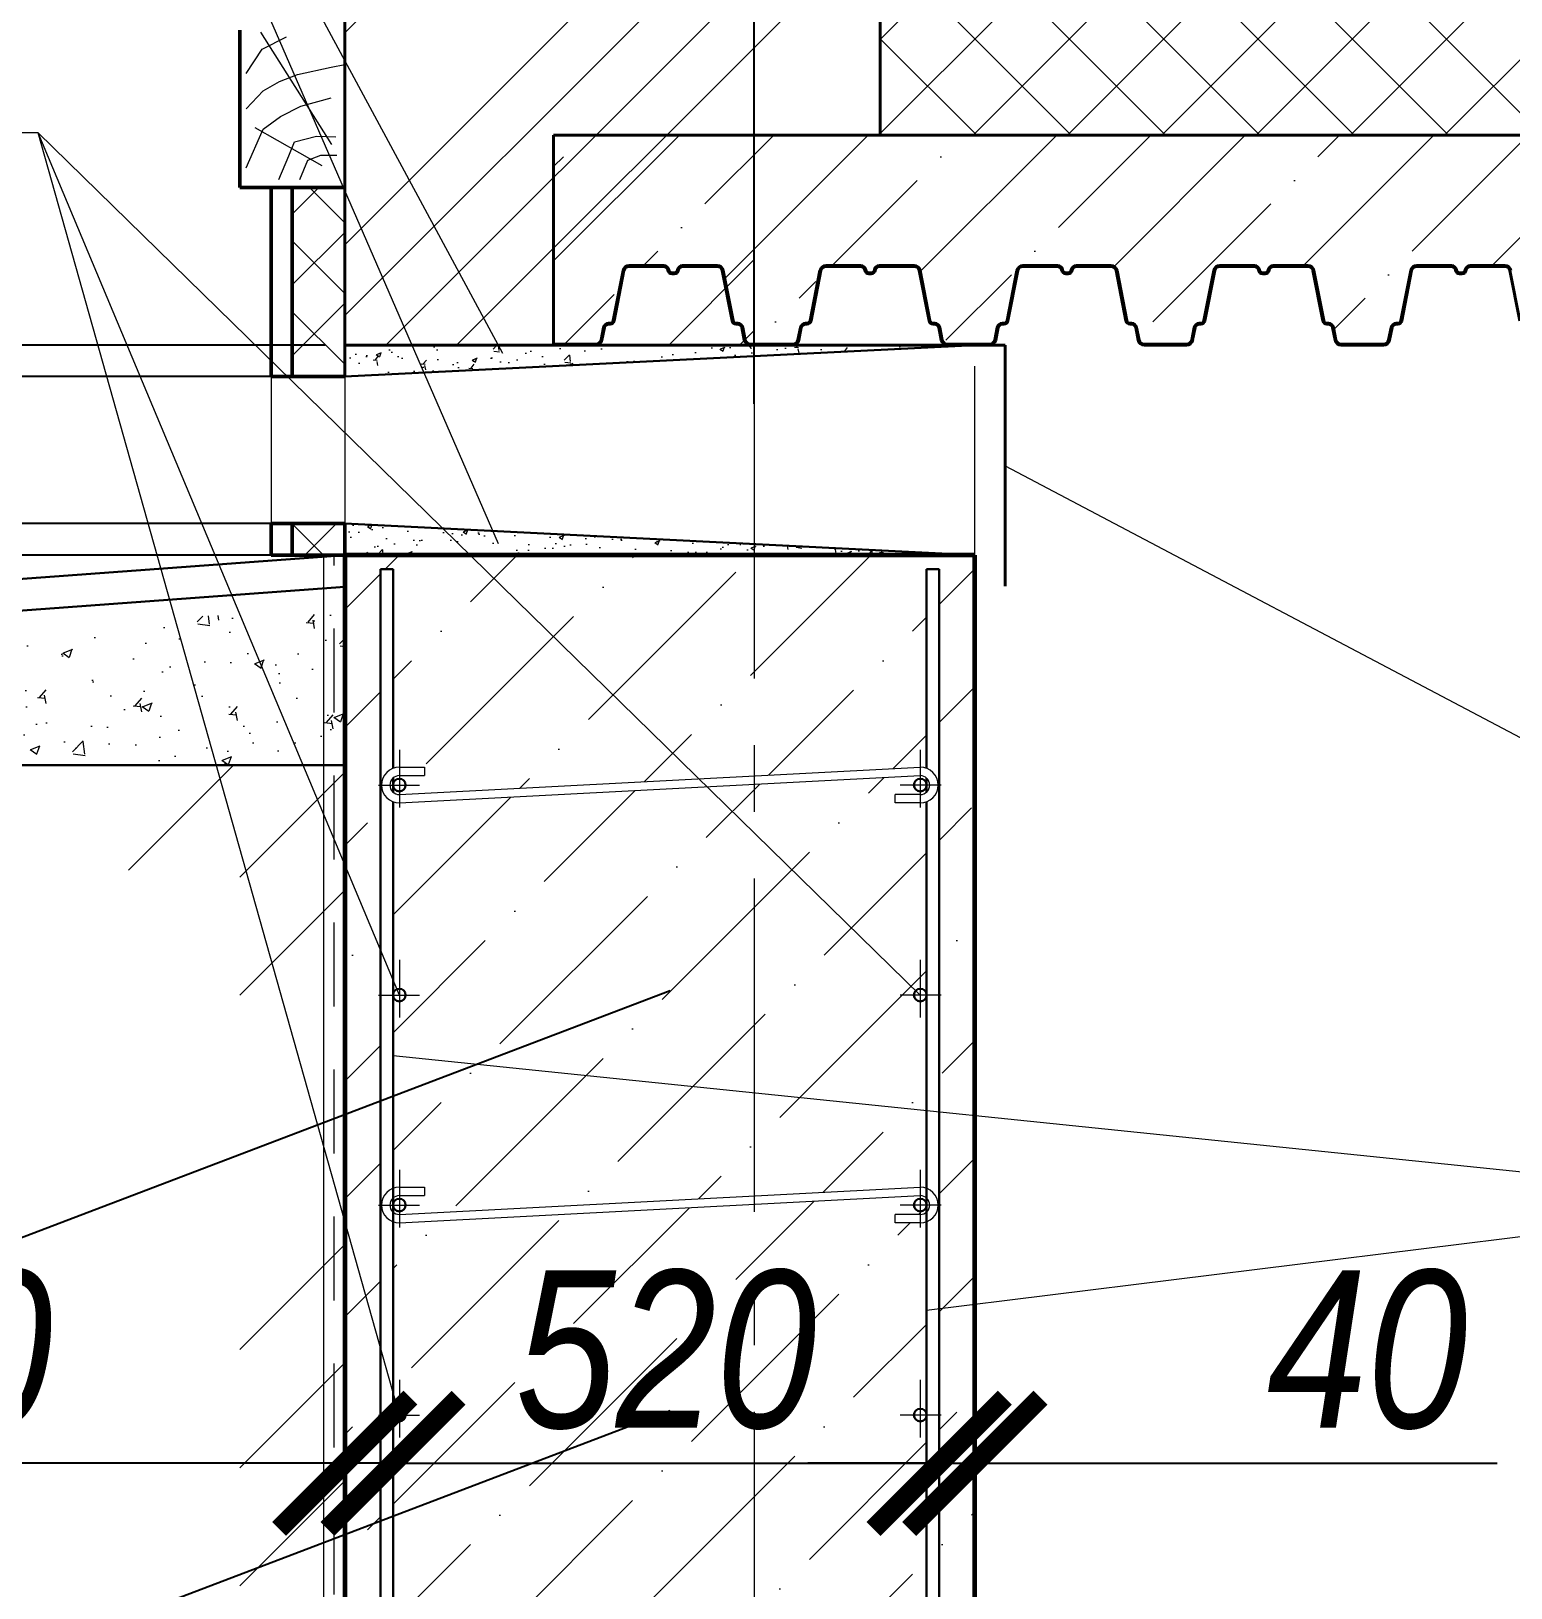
# Model space of a CAD drawing. Header units: millimetres. Extents: x 1582001 to 3303937, y 226471 to 491235.
# Drawn here: x 1855877 to 1858695, y 343203 to 346168 of the extents above; entities that cross this region are included whole.
import ezdxf

# ---------------------------------------------------------------- set-up
doc = ezdxf.new("R2010")
doc.units = ezdxf.units.MM
for name, pattern in [('CENTER', [50.8, 31.75, -6.35, 6.35, -6.35]), ('CONTI', [0]), ('DASHDOT', [25.4, 12.7, -6.35, 0, -6.35])]:
    doc.linetypes.add(name, pattern=pattern)
doc.layers.get('Defpoints').update_dxf_attribs({"color": 255, "lineweight": 30})
for name, color, linetype, lineweight in [('A-Wall-G', 22, 'Continuous', 50), ('армирование', 20, 'Continuous', 30), ('Монолит', 234, 'Continuous', 60), ('Осевые', 214, 'DASHDOT', 13), ('Оси', 251, 'CENTER', 9), ('перекрытия', 7, 'Continuous', 40), ('Размеры', 7, 'Continuous', 18), ('средние', 92, 'Continuous', 30), ('Стены несущие', 7, 'Continuous', 40), ('Штриховка', 252, 'Continuous', 15)]:
    doc.layers.add(name, color=color, linetype=linetype, lineweight=lineweight)
doc.styles.get("Standard").update_dxf_attribs({"font": 'ARIALNI.TTF', "height": 300})
doc.dimstyles.new('х2', dxfattribs={"dimscale": 100, "dimtxt": 2.5, "dimasz": 2.5, "dimexe": 1.25, "dimexo": 0.625, "dimtad": 1, "dimdec": 0, "dimlfac": 0.5, "dimtxsty": 'Standard', "dimblk": 'ARCHTICK', "dimcen": 2.5, "dimadec": 0, "dimazin": 0, "dimtfac": 1, "dimtdec": 0, "dimtmove": 0, "dimatfit": 3, "dimfxl": 0, "dimarcsym": 0})

# ---------------------------------------------------------------- blocks, each defined once
blk = doc.blocks.new('_ArchTick')
at = {"color": 0, "linetype": 'ByBlock', "const_width": 0.15}
blk.add_lwpolyline([(-0.5, -0.5), (0.5, 0.5)], dxfattribs=at)
blk = doc.blocks.new('*D1326')
at = {"layer": 'Defpoints', "color": 0, "lineweight": -3, "ltscale": 100, "transparency": 16777216}
for p in [(1856474.1, 345570.1), (1852833.3, 344870.1), (1853300.9, 344870.1)]:
    blk.add_point(p, dxfattribs=at)
at = {"layer": 'Размеры', "color": 0, "lineweight": -2, "ltscale": 100, "transparency": 16777216}
for p, q in [((1856411.6, 345570.1), (1852708.3, 345570.1)), ((1852833.3, 345570.1), (1852833.3, 344870.1)), ((1853238.4, 344870.1), (1852708.3, 344870.1))]:
    blk.add_line(p, q, dxfattribs=at)
at = {"layer": 'Размеры', "color": 0, "lineweight": -2, "ltscale": 100, "transparency": 16777216, "xscale": 250, "yscale": 250, "zscale": 250}
for p, rotation in [((1852833.3, 345570.1), 90), ((1852833.3, 344870.1), 270)]:
    blk.add_blockref('_ArchTick', p, dxfattribs=dict(at, rotation=rotation))
at = {"layer": 'Размеры', "color": 0, "ltscale": 100, "transparency": 16777216, "insert": (1852521.5, 345230.1), "char_height": 300, "attachment_point": 5, "rotation": 90}
blk.add_mtext('350', dxfattribs=at)
blk = doc.blocks.new('*D1329')
at = {"layer": 'Defpoints', "color": 0, "lineweight": -3, "ltscale": 100, "transparency": 16777216}
for p in [(1853962.6, 345170.1), (1856529, 345170.1), (1855574.1, 342070.1)]:
    blk.add_point(p, dxfattribs=at)
at = {"layer": 'Размеры', "color": 0, "lineweight": -2, "ltscale": 100, "transparency": 16777216}
for p, q in [((1856466.5, 345170.1), (1853837.6, 345170.1)), ((1853962.6, 342070.1), (1853962.6, 345170.1)), ((1855511.6, 342070.1), (1853837.6, 342070.1))]:
    blk.add_line(p, q, dxfattribs=at)
at = {"layer": 'Размеры', "color": 0, "lineweight": -2, "ltscale": 100, "transparency": 16777216, "xscale": 250, "yscale": 250, "zscale": 250}
for p, rotation in [((1853962.6, 345170.1), 90), ((1853962.6, 342070.1), 270)]:
    blk.add_blockref('_ArchTick', p, dxfattribs=dict(at, rotation=rotation))
at = {"layer": 'Размеры', "color": 0, "ltscale": 100, "transparency": 16777216, "insert": (1853747, 343620.1), "char_height": 300, "attachment_point": 5, "rotation": 90}
blk.add_mtext('1550', dxfattribs=at)
blk = doc.blocks.new('*D1579')
at = {"layer": 'Defpoints', "color": 0, "lineweight": -3, "ltscale": 100, "transparency": 16777216}
for p in [(1856566.1, 343610.7), (1857606.1, 343610.7), (1857606.1, 343440.2)]:
    blk.add_point(p, dxfattribs=at)
at = {"layer": 'Размеры', "color": 0, "lineweight": -2, "ltscale": 100, "transparency": 16777216}
for p, q in [((1856566.1, 343548.2), (1856566.1, 343315.2)), ((1857606.1, 343548.2), (1857606.1, 343315.2)), ((1856566.1, 343440.2), (1857606.1, 343440.2))]:
    blk.add_line(p, q, dxfattribs=at)
at = {"layer": 'Размеры', "color": 0, "lineweight": -2, "ltscale": 100, "transparency": 16777216, "xscale": 250, "yscale": 250, "zscale": 250, "rotation": 180}
blk.add_blockref('_ArchTick', (1856566.1, 343440.2), dxfattribs=at)
at = {"layer": 'Размеры', "color": 0, "lineweight": -2, "ltscale": 100, "transparency": 16777216, "xscale": 250, "yscale": 250, "zscale": 250}
blk.add_blockref('_ArchTick', (1857606.1, 343440.2), dxfattribs=at)
at = {"layer": 'Размеры', "color": 0, "ltscale": 100, "transparency": 16777216, "insert": (1857086.1, 343655.9), "char_height": 300, "attachment_point": 5}
blk.add_mtext('520', dxfattribs=at)
blk = doc.blocks.new('*D1580')
at = {"layer": 'Defpoints', "color": 0, "lineweight": -3, "ltscale": 100, "transparency": 16777216}
for p in [(1857674, 343651.5), (1857606.1, 343479.8), (1857674, 343440.2)]:
    blk.add_point(p, dxfattribs=at)
at = {"layer": 'Размеры', "color": 0, "lineweight": -2, "ltscale": 100, "transparency": 16777216}
for p, q in [((1857674, 343589), (1857674, 343315.2)), ((1857606.1, 343440.2), (1857356.1, 343440.2)), ((1857606.1, 343440.2), (1857674, 343440.2)), ((1857606.1, 343417.3), (1857606.1, 343315.2)), ((1857674, 343440.2), (1858668.7, 343440.2))]:
    blk.add_line(p, q, dxfattribs=at)
at = {"layer": 'Размеры', "color": 0, "lineweight": -2, "ltscale": 100, "transparency": 16777216, "xscale": 250, "yscale": 250, "zscale": 250}
blk.add_blockref('_ArchTick', (1857606.1, 343440.2), dxfattribs=at)
at = {"layer": 'Размеры', "color": 0, "lineweight": -2, "ltscale": 100, "transparency": 16777216, "xscale": 250, "yscale": 250, "zscale": 250, "rotation": 180}
blk.add_blockref('_ArchTick', (1857674, 343440.2), dxfattribs=at)
at = {"layer": 'Размеры', "color": 0, "ltscale": 100, "transparency": 16777216, "insert": (1858421.4, 343655.9), "char_height": 300, "attachment_point": 5}
blk.add_mtext('40', dxfattribs=at)
blk = doc.blocks.new('*D1581')
at = {"layer": 'Defpoints', "color": 0, "lineweight": -3, "ltscale": 100, "transparency": 16777216}
for p in [(1856474.1, 343571), (1856566.1, 343571), (1856474.1, 343440.2)]:
    blk.add_point(p, dxfattribs=at)
at = {"layer": 'Размеры', "color": 0, "lineweight": -2, "ltscale": 100, "transparency": 16777216}
for p, q in [((1856474.1, 343508.5), (1856474.1, 343315.2)), ((1856566.1, 343508.5), (1856566.1, 343315.2)), ((1856474.1, 343440.2), (1855479.3, 343440.2)), ((1856566.1, 343440.2), (1856474.1, 343440.2)), ((1856566.1, 343440.2), (1856816.1, 343440.2))]:
    blk.add_line(p, q, dxfattribs=at)
at = {"layer": 'Размеры', "color": 0, "lineweight": -2, "ltscale": 100, "transparency": 16777216, "xscale": 250, "yscale": 250, "zscale": 250}
blk.add_blockref('_ArchTick', (1856474.1, 343440.2), dxfattribs=at)
at = {"layer": 'Размеры', "color": 0, "lineweight": -2, "ltscale": 100, "transparency": 16777216, "xscale": 250, "yscale": 250, "zscale": 250, "rotation": 180}
blk.add_blockref('_ArchTick', (1856566.1, 343440.2), dxfattribs=at)
at = {"layer": 'Размеры', "color": 0, "ltscale": 100, "transparency": 16777216, "insert": (1855726.7, 343655.9), "char_height": 300, "attachment_point": 5}
blk.add_mtext('40', dxfattribs=at)
blk = doc.blocks.new('*D1582')
at = {"layer": 'Defpoints', "color": 0, "lineweight": -3, "ltscale": 100, "transparency": 16777216}
for p in [(1853962.6, 345570.1), (1856499.2, 345570.1), (1856499.2, 345170.1)]:
    blk.add_point(p, dxfattribs=at)
at = {"layer": 'Размеры', "color": 0, "lineweight": -2, "ltscale": 100, "transparency": 16777216}
for p, q in [((1853962.6, 345570.1), (1853962.6, 346501.5)), ((1856436.7, 345570.1), (1853837.6, 345570.1)), ((1853962.6, 345170.1), (1853962.6, 345570.1)), ((1856436.7, 345170.1), (1853837.6, 345170.1))]:
    blk.add_line(p, q, dxfattribs=at)
at = {"layer": 'Размеры', "color": 0, "lineweight": -2, "ltscale": 100, "transparency": 16777216, "xscale": 250, "yscale": 250, "zscale": 250}
for p, rotation in [((1853962.6, 345570.1), 90), ((1853962.6, 345170.1), 270)]:
    blk.add_blockref('_ArchTick', p, dxfattribs=dict(at, rotation=rotation))
at = {"layer": 'Размеры', "color": 0, "ltscale": 100, "transparency": 16777216, "insert": (1853747, 346160.8), "char_height": 300, "attachment_point": 5, "rotation": 90}
blk.add_mtext('200', dxfattribs=at)
blk = doc.blocks.new('*D1583')
at = {"layer": 'Defpoints', "color": 0, "lineweight": -3, "ltscale": 100, "transparency": 16777216}
for p in [(1854678, 345570.1), (1856474.1, 345570.1), (1856474.1, 345510.1)]:
    blk.add_point(p, dxfattribs=at)
at = {"layer": 'Размеры', "color": 0, "lineweight": -2, "ltscale": 100, "transparency": 16777216}
for p, q in [((1854678, 345570.1), (1854678, 346561.8)), ((1856411.6, 345570.1), (1854553, 345570.1)), ((1854678, 345510.1), (1854678, 345570.1)), ((1856411.6, 345510.1), (1854553, 345510.1)), ((1854678, 345510.1), (1854678, 345260.1))]:
    blk.add_line(p, q, dxfattribs=at)
at = {"layer": 'Размеры', "color": 0, "lineweight": -2, "ltscale": 100, "transparency": 16777216, "xscale": 250, "yscale": 250, "zscale": 250}
for p, rotation in [((1854678, 345570.1), 270), ((1854678, 345510.1), 90)]:
    blk.add_blockref('_ArchTick', p, dxfattribs=dict(at, rotation=rotation))
at = {"layer": 'Размеры', "color": 0, "ltscale": 100, "transparency": 16777216, "insert": (1854462.4, 346315.9), "char_height": 300, "attachment_point": 5, "rotation": 90}
blk.add_mtext('30', dxfattribs=at)
blk = doc.blocks.new('*D1584')
at = {"layer": 'Defpoints', "color": 0, "lineweight": -3, "ltscale": 100, "transparency": 16777216}
for p in [(1856474.1, 345230.1), (1854678, 345170.1), (1856474.1, 345170.1)]:
    blk.add_point(p, dxfattribs=at)
at = {"layer": 'Размеры', "color": 0, "lineweight": -2, "ltscale": 100, "transparency": 16777216}
for p, q in [((1854678, 345230.1), (1854678, 345480.1)), ((1856411.6, 345230.1), (1854553, 345230.1)), ((1854678, 345230.1), (1854678, 345170.1)), ((1856411.6, 345170.1), (1854553, 345170.1)), ((1854678, 345170.1), (1854678, 344178.4))]:
    blk.add_line(p, q, dxfattribs=at)
at = {"layer": 'Размеры', "color": 0, "lineweight": -2, "ltscale": 100, "transparency": 16777216, "xscale": 250, "yscale": 250, "zscale": 250}
for p, rotation in [((1854678, 345230.1), 270), ((1854678, 345170.1), 90)]:
    blk.add_blockref('_ArchTick', p, dxfattribs=dict(at, rotation=rotation))
at = {"layer": 'Размеры', "color": 0, "ltscale": 100, "transparency": 16777216, "insert": (1854462.4, 344424.2), "char_height": 300, "attachment_point": 5, "rotation": 90}
blk.add_mtext('30', dxfattribs=at)
blk = doc.blocks.new('*D1604')
at = {"layer": 'Defpoints', "color": 0, "lineweight": -3, "ltscale": 100, "transparency": 16777216}
for p in [(1857494.1, 348341.1), (1857494.1, 346944.5), (1857254.1, 345396)]:
    blk.add_point(p, dxfattribs=at)
at = {"layer": 'Размеры', "color": 0, "lineweight": -2, "ltscale": 100, "transparency": 16777216}
for p, q in [((1857254.1, 345458.5), (1857254.1, 348466.1)), ((1857494.1, 347007), (1857494.1, 348466.1)), ((1857254.1, 348341.1), (1857494.1, 348341.1)), ((1857494.1, 348341.1), (1858394.8, 348341.1))]:
    blk.add_line(p, q, dxfattribs=at)
at = {"layer": 'Размеры', "color": 0, "lineweight": -2, "ltscale": 100, "transparency": 16777216, "xscale": 250, "yscale": 250, "zscale": 250, "rotation": 180}
blk.add_blockref('_ArchTick', (1857254.1, 348341.1), dxfattribs=at)
at = {"layer": 'Размеры', "color": 0, "lineweight": -2, "ltscale": 100, "transparency": 16777216, "xscale": 250, "yscale": 250, "zscale": 250}
blk.add_blockref('_ArchTick', (1857494.1, 348341.1), dxfattribs=at)
at = {"layer": 'Размеры', "color": 0, "ltscale": 100, "transparency": 16777216, "insert": (1858069.5, 348556.7), "char_height": 300, "attachment_point": 5}
blk.add_mtext('120', dxfattribs=at)
blk = doc.blocks.new('1')
at = {"layer": 'перекрытия', "lineweight": 40, "ltscale": 100}
for p, q in [((209.6, 151.8), (143.9, 151.8)), ((209.6, 150), (143.9, 150)), ((311.4, 151.8), (245.6, 151.8)), ((311.4, 150), (245.6, 150)), ((584.6, 151.8), (518.9, 151.8)), ((584.6, 150), (518.9, 150)), ((686.4, 151.8), (620.6, 151.8)), ((686.4, 150), (620.6, 150)), ((132.3, 142.3), (113.5, 46.8)), ((134, 141.9), (115.3, 46.5)), ((229.8, 137.8), (225.5, 137.8)), ((229.8, 136), (225.5, 136)), ((321.2, 141.9), (340, 46.5)), ((323, 142.3), (341.8, 46.8)), ((507.3, 142.3), (488.5, 46.8)), ((509, 141.9), (490.3, 46.5)), ((604.8, 137.8), (600.5, 137.8)), ((604.8, 136), (600.5, 136)), ((696.2, 141.9), (715, 46.5)), ((698, 142.3), (716.8, 46.8)), ((95, 33.9), (90.3, 10)), ((96.7, 33.5), (92, 9.7)), ((107.4, 41.8), (104.6, 41.8)), ((107.4, 40), (104.6, 40)), ((347.8, 41.8), (350.7, 41.8)), ((347.8, 40), (350.7, 40)), ((358.5, 33.5), (363.2, 9.7)), ((360.3, 33.9), (365, 10)), ((470, 33.9), (465.3, 10)), ((470, 33.9), (465.3, 10)), ((471.7, 33.5), (467, 9.7)), ((471.7, 33.5), (467, 9.7)), ((482.4, 41.8), (479.6, 41.8)), ((482.4, 41.8), (479.6, 41.8)), ((482.4, 40), (479.6, 40)), ((482.4, 40), (479.6, 40)), ((722.8, 41.8), (725.7, 41.8)), ((722.8, 40), (725.7, 40)), ((733.5, 33.5), (738.2, 9.7)), ((735.3, 33.9), (740, 10)), ((0, 1.8), (80.3, 1.8)), ((375, 1.8), (455.3, 1.8)), ((375, 0), (455.3, 0)), ((750, 1.8), (830.3, 1.8)), ((750, 0), (830.3, 0))]:
    blk.add_line(p, q, dxfattribs=at)
for centre, radius, start, end in [((143.9, 140), 11.8, 90, 168.8738), ((143.9, 140), 10, 90, 168.8738), ((209.6, 142), 9.8, 7.1808, 90), ((209.6, 142), 8, 7.1808, 90), ((245.6, 142), 9.8, 90, 172.8192), ((245.6, 142), 8, 90, 172.8192), ((311.4, 140), 11.8, 11.1262, 90), ((311.4, 140), 10, 11.1262, 90), ((518.9, 140), 11.8, 90, 168.8738), ((518.9, 140), 10, 90, 168.8738), ((584.6, 142), 9.8, 7.1808, 90), ((584.6, 142), 8, 7.1808, 90), ((620.6, 142), 9.8, 90, 172.8192), ((620.6, 142), 8, 90, 172.8192), ((686.4, 140), 11.8, 11.1262, 90), ((686.4, 140), 10, 11.1262, 90), ((225.5, 144), 8, 187.1808, 270), ((225.5, 144), 6.2, 187.1808, 270), ((229.8, 144), 6.2, 270, 352.8192), ((229.8, 144), 8, 270, 352.8192), ((600.5, 144), 8, 187.1808, 270), ((600.5, 144), 6.2, 187.1808, 270), ((604.8, 144), 6.2, 270, 352.8192), ((604.8, 144), 8, 270, 352.8192), ((104.6, 32), 9.8, 90, 168.8738), ((104.6, 32), 8, 90, 168.8738), ((107.4, 48), 6.2, 270, 348.8738), ((107.4, 48), 8, 270, 348.8738), ((347.8, 48), 8, 191.1262, 270), ((347.8, 48), 6.2, 191.1262, 270), ((350.7, 32), 9.8, 11.1262, 90), ((350.7, 32), 8, 11.1262, 90), ((479.6, 32), 9.8, 90, 168.8738), ((479.6, 32), 9.8, 90, 168.8738), ((479.6, 32), 8, 90, 168.8738), ((479.6, 32), 8, 90, 168.8738), ((482.4, 48), 6.2, 270, 348.8738), ((482.4, 48), 6.2, 270, 348.8738), ((482.4, 48), 8, 270, 348.8738), ((482.4, 48), 8, 270, 348.8738), ((722.8, 48), 8, 191.1262, 270), ((722.8, 48), 6.2, 191.1262, 270), ((725.7, 32), 9.8, 11.1262, 90), ((725.7, 32), 8, 11.1262, 90), ((80.3, 12), 10.2, 270, 348.8738), ((80.3, 12), 12, 270, 348.8738), ((375, 12), 12, 191.1262, 270), ((375, 12), 10.2, 191.1262, 270), ((455.3, 12), 10.2, 270, 348.8738), ((455.3, 12), 10.2, 270, 348.8738), ((455.3, 12), 12, 270, 348.8738), ((455.3, 12), 12, 270, 348.8738), ((750, 12), 12, 191.1262, 270), ((750, 12), 10.2, 191.1262, 270)]:
    blk.add_arc(centre, radius, start, end, dxfattribs=at)

msp = doc.modelspace()

# ---------------------------------------------------------------- hatches: boundary and pattern name
at = {"layer": 'Размеры', "ltscale": 100}
h = msp.add_hatch(dxfattribs=at)
h.set_pattern_fill('ANSI34', color=256, scale=30, style=0)
h.set_pattern_definition([(45, (324385.33, 67226.4), (-404.11153, 404.11153), []), (45, (324520.03, 67226.4), (-404.11153, 404.11153), []), (45, (324654.74, 67226.4), (-404.11153, 404.11153), []), (45, (324789.44, 67226.4), (-404.11153, 404.11153), [])])
h.paths.add_polyline_path([(1856474.1, 345570.1), (1857254.1, 345570.1), (1857254.1, 345970.1), (1857494.1, 345970.1), (1857494.1, 347665.3), (1857059.1, 347665.3), (1856996.6, 347415.3), (1856871.6, 347915.3), (1856809.1, 347665.3), (1856474.1, 347665.3)])
h = msp.add_hatch(dxfattribs=at)
h.set_pattern_fill('ANSI37', color=256, scale=40, style=0)
h.set_pattern_definition([(45, (324385.33, 67226.4), (-89.802561, 89.802561), []), (135, (324385.33, 67226.4), (-89.802561, -89.802561), [])])
h.paths.add_polyline_path([(1859031.8, 345970.1), (1859031.8, 346210.1), (1857494.1, 346210.1), (1857494.1, 345970.1)])
h = msp.add_hatch(dxfattribs=at)
h.set_pattern_fill('ANSI35', color=256, scale=40, style=0)
h.set_pattern_definition([(45, (325801.7, 67226.4), (-179.605122, 179.605122), []), (45, (325981.3, 67226.4), (-179.605122, 179.605122), [317.5, -63.5, 0, -63.5])])
h.paths.add_polyline_path([(1859031.8, 345719.3), (1859031.8, 345970.1), (1856871.9, 345970.1), (1856871.9, 345571.9), (1856952.2, 345571.9), (1857003.9, 345710.6), (1857015.8, 345721.9), (1857185.6, 345721.7), (1857194.9, 345712.4), (1857246.9, 345571.9), (1857327.2, 345571.9), (1857379.2, 345712.4), (1857390.8, 345721.9), (1857558.3, 345721.9), (1857565.8, 345719.2), (1857621.9, 345571.9), (1857702.2, 345571.9), (1857761.3, 345721), (1857933.3, 345721.9), (1857940, 345719.8), (1857996.9, 345571.9), (1858077.2, 345571.9), (1858134.7, 345720.2), (1858312.1, 345721.3), (1858371.9, 345571.9), (1858452.2, 345571.9), (1858512.7, 345721.5), (1858686.6, 345721.4), (1858746.9, 345571.9), (1858827.2, 345571.9), (1858884.3, 345719.9)])
h = msp.add_hatch(dxfattribs=at)
h.set_pattern_fill('ANSI37', color=256, scale=30, style=0)
h.set_pattern_definition([(45, (311969.05, 67226.4), (-67.351921, 67.351921), []), (135, (311969.05, 67226.4), (-67.351921, -67.351921), [])])
h.paths.add_polyline_path([(1856474.1, 345870.1), (1856374.1, 345870.1), (1856374.1, 345510.1), (1856474.1, 345510.1), (1856474.1, 345530.1)])
h.paths.add_polyline_path([(1856474.1, 345170.1), (1856474.1, 345230.1), (1856374.1, 345230.1), (1856374.1, 345170.1)])
h = msp.add_hatch(dxfattribs=at)
h.set_pattern_fill('AR-CONC', color=256, scale=0.5, style=0)
h.set_pattern_definition([(50, (311969.05, 67226.4), (91.0923345, -7.9695428), [9.525, -104.775]), (355, (311969.05, 67226.4), (-17.621413, 95.5283214), [7.62, -83.82]), (100.451, (311976.64, 67225.74), (73.471251, 87.558344), [8.095, -89.045]), (46.1842, (311969.05, 67251.8), (135.5395204, -21.021164), [14.2875, -157.1625]), (96.6356, (311980.34, 67250.05), (118.702117, 123.712778), [12.1425, -133.5675]), (351.184, (311969.05, 67251.8), (118.702303, 123.712559), [11.43, -125.73]), (21, (311981.75, 67245.45), (75.80744, -51.1327593), [9.525, -104.775]), (326, (311981.75, 67245.45), (30.901014, 92.093983), [7.62, -83.82]), (71.4514, (311988.07, 67241.19), (106.7082454, 40.961429), [8.095, -89.045]), (37.5, (311969.05, 67226.4), (1.5443016, 42.27751944), [0, -82.804, 0, -85.09, 0, -84.1375]), (7.5, (311969.05, 67226.4), (33.4098313, 50.0902874), [0, -48.514, 0, -80.899, 0, -32.0675]), (327.5, (311940.728, 67226.4), (67.7952976, -2.864372), [0, -31.75, 0, -99.06, 0, -131.445]), (317.5, (311928.03, 67226.4), (74.0645907, 12.7132455), [0, -41.275, 0, -65.786, 0, -93.345])])
h.paths.add_polyline_path([(1857094.1, 345570.1), (1856474.1, 345570.1), (1856474.1, 345510.1), (1857094.1, 345541.1)])
h.paths.add_polyline_path([(1857673.8, 345570.1), (1857254.1, 345570.1), (1857094.1, 345570.1), (1857094.1, 345541.1)])
h.paths.add_polyline_path([(1857094.1, 345199.1), (1857094.1, 345170.1), (1857673.8, 345170.1)])
h.paths.add_polyline_path([(1857094.1, 345199.1), (1856474.1, 345230.1), (1856474.1, 345170.1), (1857094.1, 345170.1)])
h = msp.add_hatch(dxfattribs=at)
h.set_pattern_fill('AR-CONC', color=256, style=0)
h.set_pattern_definition([(50, (324385.33, 67226.4), (182.184669, -15.939086), [19.05, -209.55]), (355, (324385.33, 67226.4), (-35.242826, 191.056643), [15.24, -167.64]), (100.451, (324400.51, 67225.07), (146.942502, 175.116688), [16.19, -178.09]), (46.1842, (324385.33, 67277.2), (271.07904, -42.042328), [28.575, -314.325]), (96.6356, (324407.92, 67273.7), (237.404234, 247.425556), [24.285, -267.135]), (351.184, (324385.33, 67277.2), (237.404606, 247.42512), [22.86, -251.46]), (21, (324410.73, 67264.5), (151.61488, -102.265519), [19.05, -209.55]), (326, (324410.73, 67264.5), (61.802028, 184.187966), [15.24, -167.64]), (71.4514, (324423.36, 67255.98), (213.41649, 81.922858), [16.19, -178.09]), (37.5, (324385.33, 67226.4), (3.0886033, 84.555039), [0, -165.608, 0, -170.18, 0, -168.275]), (7.5, (324385.33, 67226.4), (66.8196625, 100.180575), [0, -97.028, 0, -161.798, 0, -64.135]), (327.5, (324328.69, 67226.4), (135.5905952, -5.728744), [0, -63.5, 0, -198.12, 0, -262.89]), (317.5, (324303.29, 67226.4), (148.129181, 25.426491), [0, -82.55, 0, -131.572, 0, -186.69])])
h.paths.add_polyline_path([(1856474.1, 345069.8), (1853674.1, 344903), (1853674.1, 344770.1), (1856474.1, 344770.1)])
at = {"layer": 'Штриховка'}
h = msp.add_hatch(dxfattribs=at)
h.set_pattern_fill('ANSI36', color=256, scale=50, style=0)
h.set_pattern_definition([(45, (311969.05, 67226.4), (84.189901, 308.696304), [396.875, -79.375, 0, -79.375])])
h.paths.add_polyline_path([(1857254.1, 344749.5), (1857566.6, 344765.9, -0.116892), (1857582.1, 344763.9), (1857582.1, 345143.3), (1857606.1, 345143.3), (1857606.1, 342016.1), (1858534.1, 342016.1), (1858534.1, 341984.1), (1858474.1, 341984.1, -0.414214), (1858486.1, 341972.1, -1), (1858462.1, 341972.1, -0.414214), (1858474.1, 341984.1), (1858074.1, 341984.1, -0.414214), (1858086.1, 341972.1, -1), (1858062.1, 341972.1, -0.414214), (1858074.1, 341984.1), (1857674.1, 341984.1, -0.414214), (1857686.1, 341972.1, -1), (1857662.1, 341972.1, -0.414214), (1857674.1, 341984.1), (1857606.1, 341984.1), (1857606.1, 341370.1), (1857582.1, 341370.1), (1857582.1, 341984.1), (1857274.1, 341984.1, -0.414214), (1857286.1, 341972.1, -1), (1857262.1, 341972.1, -0.414214), (1857274.1, 341984.1), (1857254.1, 341984.1), (1857254.1, 341356.1), (1857274.1, 341356.1, -0.414214), (1857262.1, 341368.1, -1), (1857286.1, 341368.1, -0.414214), (1857274.1, 341356.1), (1857674.1, 341356.1, -0.414214), (1857662.1, 341368.1, -1), (1857686.1, 341368.1, -0.414214), (1857674.1, 341356.1), (1858074.1, 341356.1, -0.414214), (1858062.1, 341368.1, -1), (1858086.1, 341368.1, -0.414214), (1858074.1, 341356.1), (1858474.1, 341356.1, -0.414214), (1858462.1, 341368.1, -1), (1858486.1, 341368.1, -0.414214), (1858474.1, 341356.1), (1858537.9, 341356.1), (1858537.9, 341324.1), (1857254.1, 341324.1), (1857254.1, 341270.1), (1858574.1, 341270.1), (1858574.1, 342070.1), (1857674.1, 342070.1), (1857674.1, 345170.1), (1857673.8, 345170.1), (1857254.1, 345170.1)])
h.paths.add_polyline_path([(1857254.1, 344749.5), (1857254.1, 345170.1), (1856474.1, 345170.1), (1856474.1, 342070.1), (1855574.1, 342070.1), (1855574.1, 341270.1), (1857254.1, 341270.1), (1857254.1, 341324.1), (1855617.9, 341324.1), (1855617.9, 341356.1), (1855674.1, 341356.1, -0.414214), (1855662.1, 341368.1, -1), (1855686.1, 341368.1, -0.414214), (1855674.1, 341356.1), (1856074.1, 341356.1, -0.414214), (1856062.1, 341368.1, -1), (1856086.1, 341368.1, -0.414214), (1856074.1, 341356.1), (1856474.1, 341356.1, -0.414214), (1856462.1, 341368.1, -1), (1856486.1, 341368.1, -0.414214), (1856474.1, 341356.1), (1856874.1, 341356.1, -0.414214), (1856862.1, 341368.1, -1), (1856886.1, 341368.1, -0.414214), (1856874.1, 341356.1), (1857254.1, 341356.1), (1857254.1, 341984.1), (1856874.1, 341984.1, -0.414214), (1856886.1, 341972.1, -1), (1856862.1, 341972.1, -0.414214), (1856874.1, 341984.1), (1856566.1, 341984.1), (1856566.1, 341370.1), (1856542.1, 341370.1), (1856542.1, 341984.1), (1856474.1, 341984.1, -0.414214), (1856486.1, 341972.1, -1), (1856462.1, 341972.1, -0.414214), (1856474.1, 341984.1), (1856074.1, 341984.1, -0.414214), (1856086.1, 341972.1, -1), (1856062.1, 341972.1, -0.414214), (1856074.1, 341984.1), (1855674.1, 341984.1, -0.414214), (1855686.1, 341972.1, -1), (1855662.1, 341972.1, -0.414214), (1855674.1, 341984.1), (1855614.1, 341984.1), (1855614.1, 342016.1), (1856542.1, 342016.1), (1856542.1, 345143.3), (1856566.1, 345143.3), (1856566.1, 344763.9, -0.090423), (1856578.1, 344766.1), (1856626.1, 344766.1), (1856626.1, 344750.1), (1856578.1, 344750.1), (1856578.1, 344744.1, -0.414214), (1856590.1, 344732.1, -0.414214), (1856578.1, 344720.1), (1856578.1, 344714.1)])
h.paths.add_polyline_path([(1856581.7, 344698.3, -0.116892), (1856566.1, 344700.3), (1856566.1, 344332.1, -1), (1856590.1, 344332.1, -1), (1856566.1, 344332.1), (1856566.1, 343963.9, -0.090423), (1856578.1, 343966.1), (1856626.1, 343966.1), (1856626.1, 343950.1), (1856578.1, 343950.1), (1856578.1, 343944.1, -0.414214), (1856590.1, 343932.1, -0.414214), (1856578.1, 343920.1), (1856578.1, 343914.1), (1857254.1, 343949.5), (1857254.1, 344733.5)])
h.paths.add_polyline_path([(1857254.1, 343949.5), (1857566.6, 343965.9, -0.116892), (1857582.1, 343963.9), (1857582.1, 344332.1, -1), (1857558.1, 344332.1, -1), (1857582.1, 344332.1), (1857582.1, 344700.3, -0.090423), (1857570.1, 344698.1), (1857522.1, 344698.1), (1857522.1, 344714.1), (1857570.1, 344714.1), (1857570.1, 344720.1, -0.414214), (1857558.1, 344732.1, -0.414214), (1857570.1, 344744.1), (1857570.1, 344750.1), (1857254.1, 344733.5)], flags=17)
h.paths.add_polyline_path([(1857582.1, 343900.3, -0.090423), (1857570.1, 343898.1), (1857522.1, 343898.1), (1857522.1, 343914.1), (1857570.1, 343914.1), (1857570.1, 343920.1, -0.414214), (1857558.1, 343932.1, -0.414214), (1857570.1, 343944.1), (1857570.1, 343950.1), (1857254.1, 343933.5), (1857254.1, 343149.5), (1857566.6, 343165.9, -0.116892), (1857582.1, 343163.9), (1857582.1, 343532.1, -1), (1857558.1, 343532.1, -1), (1857582.1, 343532.1)], flags=17)
h.paths.add_polyline_path([(1857254.1, 343149.5), (1857254.1, 343933.5), (1856581.7, 343898.3, -0.116892), (1856566.1, 343900.3), (1856566.1, 343532.1, -1), (1856590.1, 343532.1, -1), (1856566.1, 343532.1), (1856566.1, 343163.9, -0.090423), (1856578.1, 343166.1), (1856626.1, 343166.1), (1856626.1, 343150.1), (1856578.1, 343150.1), (1856578.1, 343144.1, -0.414214), (1856590.1, 343132.1, -0.414214), (1856578.1, 343120.1), (1856578.1, 343114.1)], flags=17)
h.paths.add_polyline_path([(1856581.7, 343098.3, -0.116892), (1856566.1, 343100.3), (1856566.1, 342732.1, -1), (1856590.1, 342732.1, -1), (1856566.1, 342732.1), (1856566.1, 342363.9, -0.090423), (1856578.1, 342366.1), (1856626.1, 342366.1), (1856626.1, 342350.1), (1856578.1, 342350.1), (1856578.1, 342344.1, -0.414214), (1856590.1, 342332.1, -0.414214), (1856578.1, 342320.1), (1856578.1, 342314.1), (1857254.1, 342349.5), (1857254.1, 343133.5)])
h.paths.add_polyline_path([(1857254.1, 342349.5), (1857566.6, 342365.9, -0.116892), (1857582.1, 342363.9), (1857582.1, 342732.1, -1), (1857558.1, 342732.1, -1), (1857582.1, 342732.1), (1857582.1, 343100.3, -0.090423), (1857570.1, 343098.1), (1857522.1, 343098.1), (1857522.1, 343114.1), (1857570.1, 343114.1), (1857570.1, 343120.1, -0.414214), (1857558.1, 343132.1, -0.414214), (1857570.1, 343144.1), (1857570.1, 343150.1), (1857254.1, 343133.5)], flags=17)
h.paths.add_polyline_path([(1857254.1, 342016.1), (1857582.1, 342016.1), (1857582.1, 342300.3, -0.090423), (1857570.1, 342298.1), (1857522.1, 342298.1), (1857522.1, 342314.1), (1857570.1, 342314.1), (1857570.1, 342320.1, -0.414214), (1857558.1, 342332.1, -0.414214), (1857570.1, 342344.1), (1857570.1, 342350.1), (1857254.1, 342333.5)])
h.paths.add_polyline_path([(1857254.1, 342016.1), (1857254.1, 342333.5), (1856581.7, 342298.3, -0.116892), (1856566.1, 342300.3), (1856566.1, 342016.1)], flags=16)
h.paths.add_polyline_path([(1856734.8, 343884.1), (1857437.5, 343884.1), (1857437.5, 343427.7), (1856734.8, 343427.7)], flags=9)

# ---------------------------------------------------------------- linework, layer by layer
at = {"layer": 'A-Wall-G', "ltscale": 100}
for p, q in [((1856274.1, 346170.1), (1856274.1, 345870.1)), ((1856274.1, 346170.1), (1856274.1, 345870.1)), ((1856274.1, 345870.1), (1856474.1, 345870.1)), ((1856274.1, 345870.1), (1856474.1, 345870.1)), ((1856334.1, 345870.1), (1856334.1, 345510.1)), ((1856374.1, 345870.1), (1856374.1, 345570.1)), ((1856374.1, 345870.1), (1856374.1, 345510.1)), ((1856474.1, 345510.1), (1856334.1, 345510.1)), ((1856474.1, 345230.1), (1856334.1, 345230.1)), ((1856334.1, 345230.1), (1856334.1, 345170.1)), ((1856374.1, 345230.1), (1856374.1, 345170.1)), ((1856474.1, 345230.1), (1856474.1, 345170.1)), ((1856334.1, 345170.1), (1856474.1, 345170.1))]:
    msp.add_line(p, q, dxfattribs=at)
at = {"layer": 'армирование'}
for p, q in [((1856542.1, 342016.1), (1856542.1, 345143.3)), ((1856542.1, 345143.3), (1856566.1, 345143.3)), ((1856566.1, 344763.9), (1856566.1, 345143.3)), ((1857582.1, 344763.9), (1857582.1, 345143.3)), ((1857582.1, 345143.3), (1857606.1, 345143.3)), ((1857606.1, 342016.1), (1857606.1, 345143.3)), ((1856566.1, 344718.7), (1856566.1, 344745.5)), ((1857582.1, 344718.7), (1857582.1, 344745.5)), ((1856566.1, 343163.9), (1856566.1, 344700.3)), ((1857582.1, 343163.9), (1857582.1, 344700.3)), ((1856566.1, 343918.7), (1856566.1, 343945.5)), ((1857582.1, 343918.7), (1857582.1, 343945.5))]:
    msp.add_line(p, q, dxfattribs=at)
at = {"layer": 'армирование', "lineweight": 20}
for p, q in [((1856578.1, 344766.1), (1856626.1, 344766.1)), ((1856578.1, 344714.1), (1857570.1, 344766.1)), ((1856578.1, 344750.1), (1856626.1, 344750.1)), ((1856578.1, 344698.1), (1857570.1, 344750.1)), ((1856626.1, 344766.1), (1856626.1, 344750.1)), ((1857570.1, 344714.1), (1857522.1, 344714.1)), ((1857522.1, 344698.1), (1857522.1, 344714.1)), ((1857570.1, 344698.1), (1857522.1, 344698.1)), ((1856578.1, 343966.1), (1856626.1, 343966.1)), ((1856578.1, 343914.1), (1857570.1, 343966.1)), ((1856578.1, 343950.1), (1856626.1, 343950.1)), ((1856578.1, 343898.1), (1857570.1, 343950.1)), ((1856626.1, 343966.1), (1856626.1, 343950.1)), ((1857570.1, 343914.1), (1857522.1, 343914.1)), ((1857522.1, 343898.1), (1857522.1, 343914.1)), ((1857570.1, 343898.1), (1857522.1, 343898.1))]:
    msp.add_line(p, q, dxfattribs=at)
at = {"layer": 'армирование'}
for centre in [(1856578.1, 344732.1), (1857570.1, 344732.1), (1856578.1, 344332.1), (1857570.1, 344332.1), (1856578.1, 343932.1), (1857570.1, 343932.1), (1856578.1, 343532.1), (1857570.1, 343532.1)]:
    msp.add_circle(centre, 12, dxfattribs=at)
at = {"layer": 'армирование', "lineweight": 20}
for centre, radius, start, end in [((1856578.1, 344732.1), 34, 90, 270), ((1856578.1, 344732.1), 18, 90, 270), ((1857570.1, 344732.1), 34, 270, 90), ((1857570.1, 344732.1), 18, 270, 90), ((1856578.1, 343932.1), 34, 90, 270), ((1856578.1, 343932.1), 18, 90, 270), ((1857570.1, 343932.1), 34, 270, 90), ((1857570.1, 343932.1), 18, 270, 90)]:
    msp.add_arc(centre, radius, start, end, dxfattribs=at)
at = {"layer": 'Монолит'}
for p, q in [((1856474.1, 345170.1), (1856474.1, 342070.1)), ((1857674.1, 345170.1), (1856474.1, 345170.1)), ((1857674.1, 342070.1), (1857674.1, 345170.1))]:
    msp.add_line(p, q, dxfattribs=at)
at = {"layer": 'Осевые', "ltscale": 50}
for p, q in [((1856578.1, 344799.2), (1856578.1, 344689.2)), ((1857570.1, 344799.2), (1857570.1, 344689.2)), ((1856538.3, 344732.1), (1856616.3, 344732.1)), ((1857610, 344732.1), (1857531.9, 344732.1)), ((1856578.1, 344399.2), (1856578.1, 344289.2)), ((1857570.1, 344399.2), (1857570.1, 344289.2)), ((1856538.3, 344332.1), (1856616.3, 344332.1)), ((1857610, 344332.1), (1857531.9, 344332.1)), ((1856578.1, 343999.2), (1856578.1, 343889.2)), ((1857570.1, 343999.2), (1857570.1, 343889.2)), ((1856538.3, 343932.1), (1856616.3, 343932.1)), ((1857610, 343932.1), (1857531.9, 343932.1)), ((1856578.1, 343599.2), (1856578.1, 343489.2)), ((1857570.1, 343599.2), (1857570.1, 343489.2)), ((1856538.3, 343532.1), (1856616.3, 343532.1)), ((1857610, 343532.1), (1857531.9, 343532.1))]:
    msp.add_line(p, q, dxfattribs=at)
at = {"layer": 'Оси', "ltscale": 20}
msp.add_line((1857254.1, 345570.1), (1857254.1, 337807.7), dxfattribs=at)
at = {"layer": 'перекрытия', "lineweight": 40, "ltscale": 100}
for p, q in [((1858504.2, 345712.4), (1858485.4, 345616.9)), ((1858506, 345712), (1858487.2, 345616.5)), ((1858581.6, 345721.9), (1858515.8, 345721.9)), ((1858581.6, 345720.1), (1858515.8, 345720.1)), ((1858601.7, 345707.9), (1858597.4, 345707.9)), ((1858601.7, 345706.1), (1858597.4, 345706.1)), ((1858683.3, 345721.9), (1858617.6, 345721.9)), ((1858683.3, 345720.1), (1858617.6, 345720.1)), ((1858693.2, 345712), (1858711.9, 345616.5)), ((1858479.4, 345611.9), (1858476.5, 345611.9)), ((1858479.4, 345610.1), (1858476.5, 345610.1)), ((1858466.9, 345604), (1858462.2, 345580.1)), ((1858468.7, 345603.6), (1858464, 345579.8)), ((1858371.9, 345571.9), (1858452.2, 345571.9))]:
    msp.add_line(p, q, dxfattribs=at)
for centre, radius, start, end in [((1858515.8, 345710.1), 11.8, 90, 168.8738), ((1858515.8, 345710.1), 10, 90, 168.8738), ((1858581.6, 345712.1), 9.8, 7.1808, 90), ((1858581.6, 345712.1), 8, 7.1808, 90), ((1858597.4, 345714.1), 8, 187.1808, 270), ((1858597.4, 345714.1), 6.2, 187.1808, 270), ((1858601.7, 345714.1), 6.2, 270, 352.8192), ((1858601.7, 345714.1), 8, 270, 352.8192), ((1858617.6, 345712.1), 9.8, 90, 172.8192), ((1858617.6, 345712.1), 8, 90, 172.8192), ((1858683.3, 345710.1), 11.8, 11.1262, 90), ((1858683.3, 345710.1), 10, 11.1262, 90), ((1858476.5, 345602.1), 9.8, 90, 168.8738), ((1858476.5, 345602.1), 8, 90, 168.8738), ((1858479.4, 345618.1), 6.2, 270, 348.8738), ((1858479.4, 345618.1), 8, 270, 348.8738), ((1858452.2, 345582.1), 10.2, 270, 348.8738), ((1858452.2, 345582.1), 12, 270, 348.8738)]:
    msp.add_arc(centre, radius, start, end, dxfattribs=at)
at = {"layer": 'Размеры', "lineweight": 9, "ltscale": 100}
for p, q in [((1856766.7, 345191.4), (1855922, 347136.1)), ((1856775.4, 345554.4), (1855922, 347136.1)), ((1855890.3, 345974.7), (1854988.1, 345974.7)), ((1856578.1, 343532.1), (1855890.3, 345974.7)), ((1857570.1, 344332.1), (1855890.3, 345974.7)), ((1856578.1, 344332.1), (1855890.3, 345974.7)), ((1857731.6, 345340.5), (1859373.2, 344473.6)), ((1856566.1, 344217), (1859258.3, 343939.8)), ((1857582.1, 343731.7), (1859258.3, 343939.8))]:
    msp.add_line(p, q, dxfattribs=at)
at = {"layer": 'Размеры', "ltscale": 100}
for p, q in [((1856334.1, 345530.1), (1856334.1, 345230.1)), ((1856474.1, 345530.1), (1856474.1, 345170.1)), ((1857673.8, 345170.1), (1857673.8, 345530.1)), ((1856474.1, 345230.1), (1856474.1, 345170.1))]:
    msp.add_line(p, q, dxfattribs=at)
at = {"layer": 'Размеры', "linetype": 'Continuous', "ltscale": 20}
for p, q in [((1856434.1, 342070.1), (1856434.1, 345170.1)), ((1856454.1, 345150.1), (1856454.1, 345170.1)), ((1856474.1, 342070.1), (1856474.1, 345170.1)), ((1856454.1, 344870.1), (1856454.1, 345030.1)), ((1856454.1, 344590.1), (1856454.1, 344750.1)), ((1856454.1, 344310.1), (1856454.1, 344470.1)), ((1856454.1, 344030.1), (1856454.1, 344190.1)), ((1856454.1, 343750.1), (1856454.1, 343910.1)), ((1856454.1, 343470.1), (1856454.1, 343630.1)), ((1856454.1, 343190.1), (1856454.1, 343350.1))]:
    msp.add_line(p, q, dxfattribs=at)
at = {"layer": 'Размеры', "linetype": 'Continuous', "ltscale": 50}
for p, q in [((1853874.1, 344770.1), (1856474.1, 344770.1)), ((1856062.5, 344570.1), (1856262.5, 344770.1)), ((1856274.1, 344556.7), (1856474.1, 344756.7)), ((1856474.1, 344770.1), (1856474.1, 342070.1)), ((1856274.1, 344331.7), (1856474.1, 344531.7)), ((1856274.1, 343656.7), (1856474.1, 343856.7)), ((1856274.1, 343431.7), (1856474.1, 343631.7)), ((1856274.1, 343206.7), (1856474.1, 343406.7))]:
    msp.add_line(p, q, dxfattribs=at)
at = {"layer": 'Размеры', "lineweight": 25, "ltscale": 100}
for p, q in [((1857094.1, 344340.2), (1855076.3, 343572.1)), ((1857094.1, 343540.2), (1855076.3, 342772.1))]:
    msp.add_line(p, q, dxfattribs=at)
at = {"layer": 'средние'}
for p, q in [((1857673.8, 345570.1), (1856474.1, 345510.1)), ((1856474.1, 345230.1), (1857673.8, 345170.1)), ((1856474.1, 345170.1), (1853674.1, 344963.2)), ((1856474.1, 345109.8), (1853674.1, 344903)), ((1853674.1, 344770.1), (1856474.1, 344770.1))]:
    msp.add_line(p, q, dxfattribs=at)
at = {"layer": 'Стены несущие'}
for p, q in [((1856474.1, 345510.1), (1856474.1, 347665.3)), ((1857494.1, 345970.1), (1857494.1, 347665.3)), ((1856871.9, 345570.1), (1856871.9, 345970.1)), ((1856871.9, 345970.1), (1859031.8, 345970.1)), ((1857254.1, 345570.1), (1856474.1, 345570.1)), ((1856871.9, 345570.1), (1857731.6, 345570.1)), ((1857731.6, 345110.9), (1857731.6, 345570.1)), ((1857731.6, 345110.9), (1857731.6, 345570.1)), ((1857731.6, 345110.9), (1857731.6, 345570.1))]:
    msp.add_line(p, q, dxfattribs=at)
at = {"layer": 'Штриховка', "linetype": 'CONTI', "ltscale": 20}
for p, q in [((1856449.3, 345952), (1856314.6, 346166.4)), ((1856449.3, 345952), (1856314.6, 346166.4)), ((1856317.1, 346133.6), (1856363.1, 346157.4)), ((1856317.1, 346133.6), (1856363.1, 346157.4)), ((1856286.5, 346087.6), (1856317.1, 346133.6)), ((1856286.5, 346087.6), (1856317.1, 346133.6)), ((1856349.7, 346072.4), (1856384, 346085.4)), ((1856349.7, 346072.4), (1856384, 346085.4)), ((1856384, 346085.4), (1856448.4, 346099.9)), ((1856384, 346085.4), (1856448.4, 346099.9)), ((1856448.4, 346099.9), (1856474.1, 346104.7)), ((1856448.4, 346099.9), (1856474.1, 346104.7)), ((1856286.5, 346020.3), (1856318.5, 346054.7)), ((1856286.5, 346020.3), (1856318.5, 346054.7)), ((1856318.5, 346054.7), (1856349.7, 346072.4)), ((1856318.5, 346054.7), (1856349.7, 346072.4)), ((1856351.8, 346005.7), (1856390.3, 346025.5)), ((1856351.8, 346005.7), (1856390.3, 346025.5)), ((1856390.3, 346025.5), (1856448.5, 346041.1)), ((1856390.3, 346025.5), (1856448.5, 346041.1)), ((1856318.5, 345981.8), (1856351.8, 346005.7)), ((1856318.5, 345981.8), (1856351.8, 346005.7)), ((1856286.5, 345907.8), (1856318.5, 345981.8)), ((1856286.5, 345907.8), (1856318.5, 345981.8)), ((1856430.9, 345911.7), (1856303.3, 345984.2)), ((1856430.9, 345911.7), (1856303.3, 345984.2)), ((1856378.3, 345957.3), (1856420.4, 345968.2)), ((1856378.3, 345957.3), (1856420.4, 345968.2)), ((1856420.4, 345968.2), (1856456.9, 345967.2)), ((1856420.4, 345968.2), (1856456.9, 345967.2)), ((1856367.4, 345930.7), (1856378.3, 345957.3)), ((1856367.4, 345930.7), (1856378.3, 345957.3)), ((1856348.6, 345885.4), (1856367.4, 345930.7)), ((1856348.6, 345885.4), (1856367.4, 345930.7)), ((1856388.4, 345885.4), (1856403.8, 345922.4)), ((1856388.4, 345885.4), (1856403.8, 345922.4)), ((1856403.8, 345922.4), (1856428.8, 345931.8)), ((1856403.8, 345922.4), (1856428.8, 345931.8)), ((1856428.8, 345931.8), (1856458.9, 345931.8)), ((1856428.8, 345931.8), (1856458.9, 345931.8))]:
    msp.add_line(p, q, dxfattribs=at)

# ---------------------------------------------------------------- block references
at = {"layer": 'Размеры'}
for p in [(1856871.9, 345570.1), (1857621.9, 345570.1)]:
    msp.add_blockref('1', p, dxfattribs=at)

# ---------------------------------------------------------------- dimensions: what is measured, and where the dimension line sits
at = {"layer": 'Размеры', "ltscale": 100}
for base, p1, p2, override, picture, middle in [((1857494.1, 348341.1), (1857254.1, 345396), (1857494.1, 346944.5), {"dimscale": 100, "dimlfac": 0.5, "dimtxsty": 'Standard', "dimblk1": 'ArchTick', "dimblk2": 'ArchTick', "dimsah": 1, "dimtmove": 0, "dimfxl": 100, "dimfxlon": 1, "dimtolj": 0, "dimarcsym": 1}, '*D1604', (1858069.5, 348556.7)), ((1857606.1, 343440.2), (1856566.1, 343610.7), (1857606.1, 343610.7), {"dimscale": 100, "dimlfac": 0.5, "dimtxsty": 'Standard', "dimblk1": 'ArchTick', "dimblk2": 'ArchTick', "dimsah": 1, "dimtmove": 0, "dimtolj": 0}, '*D1579', (1857086.1, 343655.9))]:
    dim = msp.add_linear_dim(base=base, p1=p1, p2=p2, dimstyle='х2', override=override, dxfattribs=at)
    dim.commit()
    dim.dimension.update_dxf_attribs({"geometry": picture, "text_midpoint": middle})
for base, p1, p2, override, picture, middle in [((1854678, 345570.1), (1856474.1, 345510.1), (1856474.1, 345570.1), {"dimscale": 100, "dimlfac": 0.5, "dimtxsty": 'Standard', "dimblk1": 'ArchTick', "dimblk2": 'ArchTick', "dimsah": 1, "dimtmove": 0, "dimfxl": 100, "dimfxlon": 1, "dimtolj": 0, "dimarcsym": 1}, '*D1583', (1854462.4, 346315.9)), ((1853962.6, 345570.1), (1856499.2, 345170.1), (1856499.2, 345570.1), {"dimscale": 100, "dimlfac": 0.5, "dimtxsty": 'Standard', "dimblk1": 'ArchTick', "dimblk2": 'ArchTick', "dimsah": 1, "dimtmove": 0, "dimfxl": 100, "dimfxlon": 1, "dimtolj": 0, "dimarcsym": 1}, '*D1582', (1853747, 346160.8)), ((1854678, 345170.1), (1856474.1, 345230.1), (1856474.1, 345170.1), {"dimscale": 100, "dimlfac": 0.5, "dimtxsty": 'Standard', "dimblk1": 'ArchTick', "dimblk2": 'ArchTick', "dimsah": 1, "dimtmove": 0, "dimfxl": 100, "dimfxlon": 1, "dimtolj": 0, "dimarcsym": 1}, '*D1584', (1854462.4, 344424.2)), ((1853962.6, 345170.1), (1855574.1, 342070.1), (1856529, 345170.1), {"dimscale": 100, "dimlfac": 0.5, "dimtxsty": 'Standard', "dimblk1": 'ArchTick', "dimblk2": 'ArchTick', "dimsah": 1, "dimtmove": 0, "dimtolj": 0}, '*D1329', (1853747, 343620.1))]:
    dim = msp.add_linear_dim(base=base, p1=p1, p2=p2, angle=90, dimstyle='х2', override=override, dxfattribs=at)
    dim.commit()
    dim.dimension.update_dxf_attribs({"geometry": picture, "text_midpoint": middle})
dim = msp.add_linear_dim(base=(1852833.3, 344870.1), p1=(1856474.1, 345570.1), p2=(1853300.9, 344870.1), angle=90, dimstyle='х2', override={"dimscale": 100, "dimlfac": 0.5, "dimtxsty": 'Standard', "dimblk1": 'ArchTick', "dimblk2": 'ArchTick', "dimsah": 1, "dimtmove": 2, "dimtolj": 0}, dxfattribs=at)
dim.commit()
dim.dimension.update_dxf_attribs({"geometry": '*D1326', "text_midpoint": (1852521.5, 345230.1), "dimtype": 160})
for base, p1, p2, picture, middle in [((1856474.1, 343440.2), (1856566.1, 343571), (1856474.1, 343571), '*D1581', (1855726.7, 343655.9)), ((1857674, 343440.2), (1857606.1, 343479.8), (1857674, 343651.5), '*D1580', (1858421.4, 343655.9))]:
    dim = msp.add_linear_dim(base=base, p1=p1, p2=p2, text='40', dimstyle='х2', override={"dimscale": 100, "dimlfac": 0.5, "dimtxsty": 'Standard', "dimblk1": 'ArchTick', "dimblk2": 'ArchTick', "dimsah": 1, "dimtmove": 0, "dimtolj": 0}, dxfattribs=at)
    dim.commit()
    dim.dimension.update_dxf_attribs({"geometry": picture, "text_midpoint": middle})

doc.saveas('drawing.dxf')
